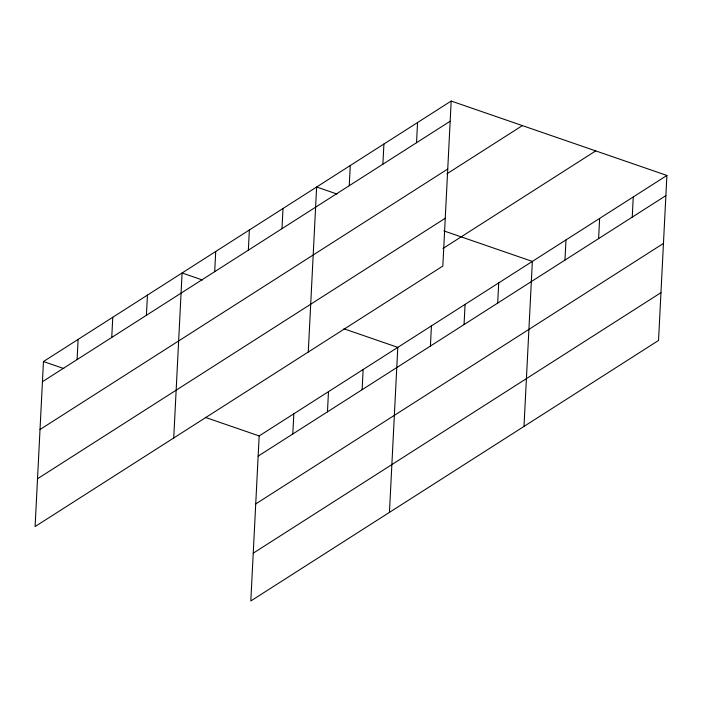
<?xml version="1.0" encoding="UTF-8"?>
<svg xmlns="http://www.w3.org/2000/svg" width="702" height="702" viewBox="0 0 702 702"><rect width="100%" height="100%" fill="white"/><g stroke="black" fill="none" stroke-linecap="round" stroke-linejoin="round"><path stroke-width="1.05" d="M451.184 101.044L43.463 361.539L35.1 526.553L442.83 266.058L451.184 101.044L666.9 175.447L658.537 340.461L250.816 600.956L259.17 435.942L666.9 175.447M77.097 359.582L78.115 339.399M111.75 337.434L112.776 317.251M146.411 315.295L147.429 295.112M173.727 437.987L182.09 272.973L202.422 279.984M214.698 271.656L215.725 251.483M248.341 250.166L249.359 229.984M281.976 228.677L283.003 208.494M292.804 433.985L293.831 413.803M308.275 352.018L316.637 187.004L336.978 194.024M327.465 411.846L328.483 391.663M349.254 185.697L350.272 165.514M362.118 389.698L363.145 369.515M382.888 164.207L383.915 144.024M389.443 512.39L397.797 347.376L343.901 328.782M416.532 142.717L417.55 122.534M430.414 346.068L431.44 325.886M464.048 324.578L465.075 304.396M497.692 303.088L498.71 282.906M523.99 426.421L532.353 261.416L443.848 230.888M564.961 260.1L565.987 239.917M598.604 238.61L599.622 218.427M632.239 217.12L633.265 196.937M42.436 381.721L450.166 121.227M40.014 429.519L447.744 169.015M446.92 173.806L522.376 125.597M37.522 478.755L445.252 218.261M442.98 248.473L595.717 150.895M258.152 456.124L665.873 195.63M255.73 503.922L663.46 243.427M253.238 553.167L660.959 292.664M43.463 361.539L63.794 368.55M205.274 417.357L259.17 435.942"/></g></svg>
